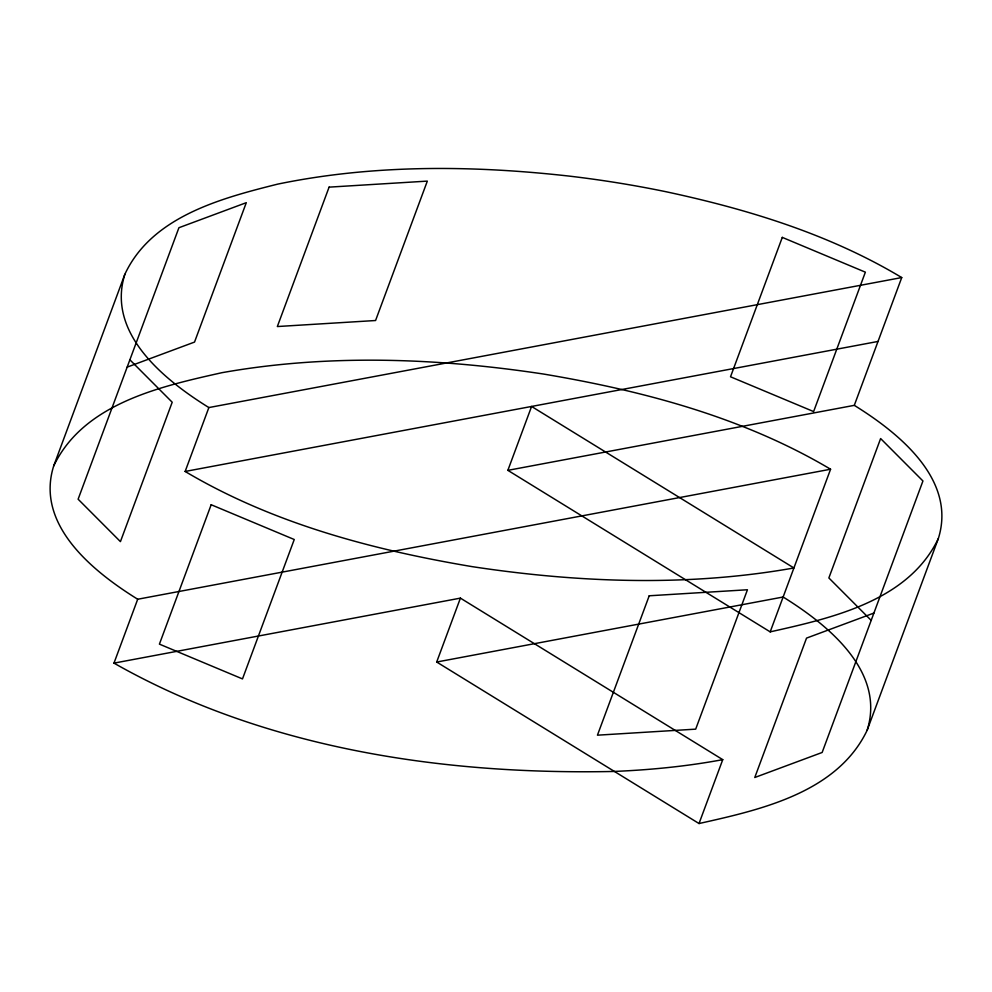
<?xml version="1.0" encoding="UTF-8"?>
<svg xmlns="http://www.w3.org/2000/svg" width="992" height="992" viewBox="0 0 992 992"><rect width="100%" height="100%" fill="white"/><g stroke="black" fill="none" stroke-linecap="round" stroke-linejoin="round"><path stroke-width="1.49" d="M901.74 277.562C829.56 234.224 747.98 209.3 666.116 191.754A764.807 493.644 0.4 0 0 569.47 176.13C472.564 165.255 373.525 164.312 277.673 184.128C220.993 198.301 151.751 216.566 124.843 274.313L53.68 465.992C35.042 525.09 93.508 571.814 137.702 599.242L830.577 469.228L770.189 631.867L507.867 470.344L531.588 406.46L793.91 567.97C687.654 586.88 578.448 582.738 472.105 566.63C372.546 549.866 272.577 523.404 185.144 471.46L208.866 407.563L901.74 277.562L854.298 405.344L507.867 470.344M124.843 274.313C106.218 333.411 164.672 380.134 208.866 407.563M699.025 823.534C760.628 809.757 837.285 792.707 867.157 730.261C885.782 671.175 827.328 624.452 783.134 597.01L436.691 662.024L460.412 598.126L722.746 759.649L699.025 823.534L436.691 662.024M867.157 730.261L938.32 538.594C956.958 479.496 898.492 432.772 854.298 405.344M722.746 759.649C686.662 766.382 650.045 769.966 613.378 771.466C442.333 774.95 264.442 748.6 113.981 663.127L137.702 599.242M53.68 465.992C83.539 403.546 160.208 386.496 221.811 372.719C328.067 353.809 437.286 357.951 543.616 374.058C643.176 390.823 743.144 417.285 830.577 469.228M938.32 538.594C908.461 601.04 831.792 618.078 770.189 631.867M127.162 367.127L194.531 342.079L246.289 202.678L178.92 227.726L78.12 499.199L120.429 541.632L172.199 402.231L129.878 359.798M873.902 613.068L806.533 638.104L754.776 777.505L822.145 752.469L922.944 480.984L880.623 438.551L828.866 577.952L871.187 620.384M185.144 471.46L878.019 341.446M113.981 663.127L460.412 598.126M211.172 504.73L159.414 644.13L242.494 678.912L294.252 539.512L211.172 504.73M329.096 187.141L277.338 326.542L375.571 320.515L427.329 181.114L329.096 187.141M649.214 595.783L597.444 735.184L695.69 729.145L747.447 589.756L649.214 595.783M782.291 237.386L730.521 376.786L813.614 411.568L865.371 272.168L782.291 237.386"/></g></svg>
